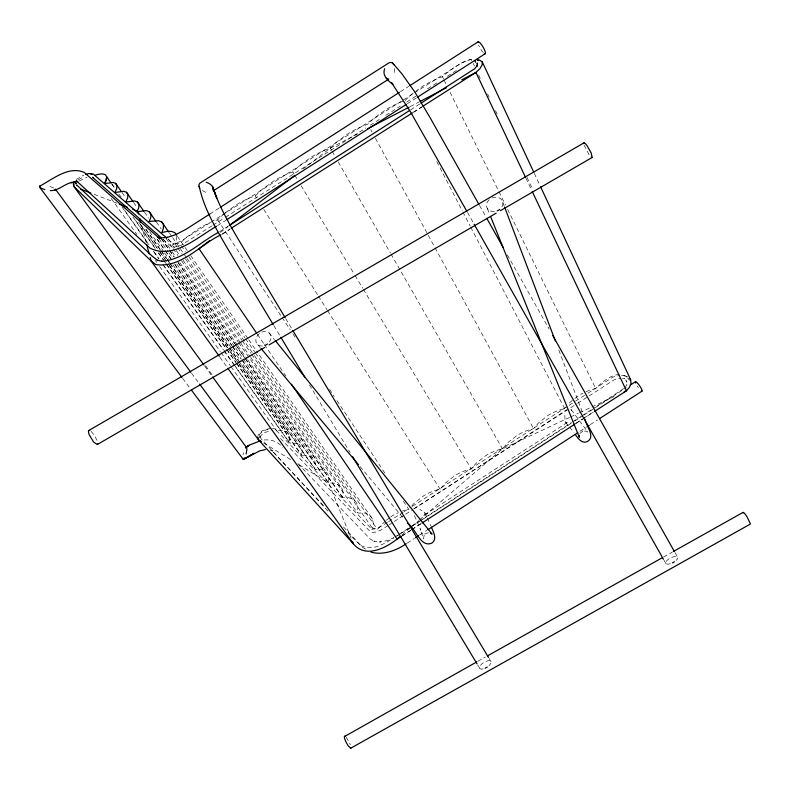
<?xml version="1.0" encoding="UTF-8"?>
<svg xmlns="http://www.w3.org/2000/svg" width="790" height="790" viewBox="0 0 790 790"><rect width="100%" height="100%" fill="white"/><g stroke="black" fill="none" stroke-linecap="round" stroke-linejoin="round"><path stroke-width="0.59" stroke-dasharray="3.95 2.96" d="M176.723 236.348L176.674 239.429L174.946 243.784L177.059 246.826M564.85 415.313L565.048 421.722L568.77 426.166M385.411 520.956L377.304 529.27L372.673 528.619L373.384 523.918L372.515 519.158L258.537 353.92M372.515 519.158C370.658 515.327 366.807 513.115 362.659 512.67C358.502 513.707 355.362 513.263 357.86 508.355C358.314 500.435 349.772 496.15 342.84 497.838L342.317 497.305C345.832 488.832 337.172 480.952 328.857 483.421L241.572 359.48M394.19 72.483L394.654 67.822M243.053 454.803L243.478 452.69M298.995 464.737L328.117 482.651L328.788 479.224L328.166 474.958C326.033 470.139 320.276 468.687 315.467 469.596L314.627 468.727L315.388 465.043L314.845 460.925L235.627 347.886M312.87 458.032L309.907 456.265L306.382 455.563L302.165 455.879L301.434 455.119L302.165 451.791L301.681 447.821L241.72 362.511M423.766 515.534L425.198 513.875L424.763 512.68L419.747 509.382M625.087 387.604L626.934 384.513L626.974 385.056L626.618 380.889L626.668 381.491L624.11 377.758M259.515 437.147L263.712 432.762L271.247 430.678M411.827 506.005L413.921 503.457L423.667 495.804A36.794 24.638 -33.3 0 1 440.099 489.198L445.116 483.292L454.803 475.669A36.745 24.609 -31.5 0 1 471.324 469.003L476.252 463.157L485.89 455.563A36.745 24.549 -29.7 0 1 502.489 448.848L569.501 417.466M579.959 433.453L582.99 430.935L582.21 431.093L586.131 431.103L587.849 432.091L570.173 408.341M419.51 519.938L502.489 448.848L507.348 443.052L516.937 435.497A36.784 24.47 -28 0 1 533.615 428.723L538.395 422.976L547.924 415.461A36.863 24.352 -26.3 0 1 564.692 408.628L566.114 406.988M585.923 391.771A36.992 24.223 -24.8 0 1 595.719 388.562C602.385 381.955 610.117 374.993 619.943 374.292M224.291 213.547L217.625 219.827A44.378 19.187 -33.5 0 0 213.567 221.249M405.142 100.468L411.225 94.563L422.848 86.13A44.477 18.841 -28 0 1 442.44 76.729C451.031 69.51 460.195 62.143 471.324 59.418L474.474 66.093M259.09 434.717L262.497 431.538L269.113 428.624M303.113 168.961L330.339 148.086L336.659 142.022L348.42 133.5A44.25 19.039 -29.8 0 1 367.775 124.257L373.976 118.273L385.668 109.79A44.339 18.95 -28.9 0 1 404.065 100.853M225.209 212.836L236.279 204.867A44.28 19.197 -32.6 0 1 255.269 195.871L261.816 189.659L273.725 181.038A44.22 19.167 -31.6 0 1 292.843 171.953L299.272 165.821L311.112 157.24A44.21 19.118 -30.7 0 1 330.339 148.086L357.712 133.865M401.784 535.116L418.572 520.738M569.393 402.94L572.977 399.859M78.22 179.982L83.938 176.328M220.44 232.339L228.221 226.375M574.942 398.387L578.873 395.454A36.992 24.223 -24.8 0 1 582.892 393.203M79.276 180.969L87.038 177.197M76.314 179.429L83.819 175.064M623.705 388.571L593.359 408.44M386.359 520.166L389.845 517.638M390.714 516.996L392.462 515.732A36.873 24.628 -35.1 0 1 398.456 512.631M424.842 514.863L568.247 421.85M413.733 508.957L567.003 409.625M394.862 537.062L397.963 535.057M398.999 534.386L418.641 521.657M419.678 520.985L571.644 422.512M572.681 421.84L580.946 416.478M581.983 415.807L592.322 409.111M401.537 536.321L410.84 530.288M411.876 529.616L421.188 523.582M575.327 423.687L582.566 418.996M583.603 418.325L593.942 411.62M407.215 543.125L414.454 538.444M419.628 535.097L426.867 530.406M579.909 431.34L586.121 427.321M590.249 424.645L597.487 419.964M396.906 536.084L400.007 534.08M401.034 533.408L411.373 526.732M412.4 526.061L421.702 520.047M422.729 519.376L573.56 421.781M574.597 421.11L582.862 415.757M583.889 415.096L594.218 408.41M595.255 407.739L626.253 387.683M402.288 535.778L410.553 530.426M411.59 529.764L420.882 523.75M575.841 423.529L593.399 412.163M387.505 522.348L377.995 528.233L371.813 529.251L372.268 529.567L277.201 431.33L274.189 429.306M388.542 521.686L403.009 512.364M404.036 511.693L411.274 507.032M412.301 506.37L574.508 401.824M575.545 401.162L586.911 393.835M587.938 393.173L612.734 377.185L619.103 375.566M388.038 525.528C382.883 528.787 377.334 533.349 370.787 532.144L279.492 437.403M389.075 524.856L393.223 522.18M394.259 521.519L404.618 514.833M405.655 514.162L412.913 509.491M413.95 508.819L576.67 403.937M577.707 403.265L588.066 396.59M589.103 395.918L613.978 379.881L620.663 378.183M209.844 214.021L219.176 208.037M400.5 91.64L408.786 86.317M217.576 225.624L225.871 220.301M407.354 103.717L416.685 97.723M222.484 234.156L229.752 229.525M413.585 112.269L421.89 106.976M211.947 225.841L181.71 244.851M212.984 225.18L224.439 217.892M225.486 217.23L366.047 127.901M370.214 125.255L381.669 117.977M385.836 115.33L400.412 106.067M406.653 102.098L416.024 96.143M427.479 88.855L438.934 81.577M447.268 76.284L457.677 69.668M219.6 231.658L227.895 226.355M410.583 109.859L419.925 103.905M221.941 234.156L230.275 228.853M413.486 112.21L421.811 106.907M209.992 222.82L180.09 241.631L172.615 243.863L174.057 244.426L167.608 238.817M211.039 222.158L402.169 100.705M403.206 100.044L413.595 93.447M414.632 92.785L462.417 62.42L470.88 59.26L474.306 58.983M477.802 661.329L485.317 657.102M663.62 556.98L672.221 552.151M410.257 106.571L419.016 102.019M570.617 416.942L578.428 413.279M579.554 412.755L590.713 407.522M591.838 406.998L616.407 395.494M178.54 246.233L180.653 245.315M177.641 246.48L172.151 247.339L162.325 238.738M270.822 428.21L262.399 430.56L257.935 435.468M428.437 532.707L424.753 534.02L425.445 533.477L424.191 534.998L423.559 538.81L420.191 528.905L420.774 530.248L413.269 512.878M224.083 350.819L288.982 442.272L289.693 443.002L296.941 443.348L299.805 445.027M174.946 243.784L179.764 243.518L186.638 237.188L198.784 228.547A44.378 19.187 -33.5 0 1 210.456 222.504M264.156 440C271.118 439.25 278.515 441.571 282.534 447.594M567.013 422.67L565.048 421.722M621.582 375.418L626.016 376.03L629.531 380.296M622.481 378.499L624.604 378.795L624.209 378.41M272.422 428.279L275.108 429.059L276.727 430.807A20.688 11.682 -36.1 0 1 287.501 432.604L289.298 435.29L289.713 439.141L288.982 442.272L289.298 435.29L228.221 348.825M627.556 376.761L621.088 374.707M50.037 186.519L54.293 188.198M205.854 192.355L201.253 189.975M94.287 194.409L116.92 203.178M270.15 450.024L272.896 451.12L271.681 450.438L323.92 506.113M365.76 549.198L362.669 547.431L342.455 525.873M263.633 442.993L292.754 460.906M297.85 463.562L370.164 538.987L374.944 541.733L373.788 541.101L380.592 541.96L379.595 542.019L387.712 540.508L393.835 537.694L386.587 542.424L378.193 546.285C373.038 547.865 364.95 548.546 359.578 544.715L360.043 545.041L347.975 532.717M91.107 431.389L94.247 435.152L96.844 439.99A7.999 2.182 59.2 0 1 97.545 442.114M327.939 511.061L261.164 438.855L259.959 436.218M257.787 344.637L260.167 347.472M360.072 466.544L402.89 517.578M569.511 427.054L573.856 432.535M269.025 332.857L274.436 339.542M182.638 378.351L190.755 389.203M191.565 373.216L198.892 383.111M205.548 365.721L212.796 375.675M204.679 366.007L211.947 375.971M346.168 737.258L349.447 742.768A6.646 1.353 63.3 0 1 350.286 744.792M219.956 357.258L227.135 367.291M111.153 198.389L136.848 234.452M155.403 260.493L156.825 262.497M159.679 266.507L220.341 351.659M221.062 352.666L230.334 365.691M231.055 366.688L276.727 430.807M124.82 210.654L149.083 244.851M154.08 251.892L159.076 258.932M163.362 264.966L223.313 349.457M224.034 350.464L233.307 363.538M234.018 364.546L289.693 443.002M122.085 207.108L149.192 245.295M153.467 251.329L158.464 258.36M162.74 264.393L223.373 349.812M135.692 220.538L155.62 248.702M158.464 252.721L163.441 259.762M164.152 260.769L166.285 263.781M166.996 264.788L226.049 348.262M226.76 349.269L236.003 362.343M236.714 363.351L302.165 455.879M132.947 216.974L155.699 249.127M158.533 253.146L165.643 263.198M166.354 264.206L226.078 348.607M226.789 349.615L236.032 362.669M236.743 363.676L301.434 455.119M145.913 229.09L160.805 250.223M161.516 251.23L166.483 258.271M167.194 259.278L169.317 262.3M170.028 263.297L228.912 346.82M229.623 347.827L315.467 469.596M145.913 229.465L160.084 249.571M160.795 250.578L166.473 258.616M167.174 259.624L169.307 262.635M170.008 263.643L228.853 347.087M229.564 348.094L238.067 360.151M238.778 361.158L314.627 468.727M111.894 183.952L114.738 187.981M140.334 224.222L157.398 248.386M160.242 252.405L168.774 264.492M169.485 265.499L238.442 363.143M239.153 364.151L287.501 432.614M111.755 183.922L114.59 187.941M118.856 193.975L120.989 196.987M138.744 222.128L158.622 250.282M159.333 251.289L165.021 259.327M169.277 265.361L227.51 347.817M157.003 238.787L164.774 249.857M165.485 250.864L171.144 258.923M174.679 263.949L231.964 345.497M232.675 346.504L241.157 358.581M241.868 359.588L328.857 483.421L351.027 538.079M157.151 239.331L164.241 249.433M164.952 250.44L170.63 258.518M174.886 264.571L231.638 345.349M232.349 346.356L240.861 358.472M121.996 192.424L125.541 197.461M149.626 231.677L163.797 251.803M164.498 252.81L168.754 258.853M173 264.887L231.796 348.42M232.507 349.427L241.009 361.504M161.654 238.975L168.724 249.087M169.435 250.094L174.393 257.175M177.928 262.231L244.456 357.278M245.167 358.295L342.84 497.838M161.209 238.59L168.991 249.699M169.702 250.716L173.948 256.78M178.194 262.843L234.788 343.69M235.499 344.697L244.693 357.84M245.404 358.848L342.317 497.305M133.579 202.378L137.114 207.434M159.086 238.758L168.3 251.892M169.011 252.899L172.556 257.955M176.802 264.018L234.916 346.879M166.186 238.57L173.01 248.485M173.237 248.692L177.947 255.575M181.473 260.631L238.165 341.823M238.629 342.603L357.426 512.888M144.481 212.115L148.718 218.178M163.56 239.41L171.331 250.539M172.042 251.546L175.578 256.602M179.814 262.665L237.059 344.559M237.76 345.566L246.954 358.709M247.655 359.726L326.102 471.946M156.311 221.842L161.239 228.922M168.29 239.044L176.032 250.173M176.239 250.489L179.557 255.229M183.073 260.285L240.279 342.475M240.832 343.255L250.124 356.626M250.697 357.426L342.317 489.059M169.465 233.08L172.269 237.138M172.595 237.583L179.992 248.277M180.317 248.722L186.628 257.826M187.013 258.409L253.965 354.996M254.41 355.658L357.08 503.773M177.76 247.843L181.986 253.926M185.502 258.992L241.789 340.085M242.5 341.092L250.944 353.258M251.645 354.276L372.673 528.619M177.434 236.328L184.425 246.47M185.127 247.477L187.22 250.519M190.716 255.595L248.05 338.713M248.751 339.73L257.846 352.903M181.167 245.542L185.374 251.625M188.869 256.691L244.91 337.755M245.611 338.772L254.716 351.945M255.417 352.952L377.304 529.27M257.422 334.328L263.682 343.492M264.374 344.509L285.921 376.099M217.625 219.827L281.359 316.356M282.04 317.382L290.177 329.707M292.883 333.815L295.598 337.923M329.499 389.263L334.249 396.452M336.955 400.56L385.777 474.504M403.404 501.196L408.825 509.412A36.873 24.628 -35.1 0 0 402.466 511.071M255.269 195.871L256.582 197.954M263.821 209.439L317.758 295.035M318.41 296.082L326.961 309.65M327.623 310.697L440.099 489.198M292.843 171.953L294.107 174.067M294.749 175.123L297.287 179.35M301.099 185.699L354.453 274.495M355.085 275.552L362.709 288.241M363.341 289.298L471.324 469.003M273.893 325.697L280.243 336.264M309.443 384.878L350.079 452.512M477.693 664.933L479.589 668.103M285.822 318.765L292.162 329.341M489.138 658.495L491.044 661.674M330.339 148.086L331.563 150.228M332.185 151.295L334.634 155.581M338.308 161.999L390.379 252.978M390.991 254.044L502.489 448.848M467.483 212.421L473.556 223.165M664.064 560.347L665.881 563.566M479.52 205.43L486.176 217.26M507.368 254.894L549.149 329.084M675.085 552.743L677.504 557.049M370.727 129.678L371.912 131.841M375.447 138.339L434.47 246.687M435.053 247.774L533.615 428.723M436.831 161.664L462.288 210.841M462.851 211.927L470.208 226.138M470.771 227.234L564.692 408.628M442.44 76.729L443.526 78.941M444.069 80.047L446.241 84.471M450.043 92.213L498.421 190.627M498.964 191.733L505.491 205.005M507.664 209.429L595.719 388.562M478.681 75.001L480.251 78.338M487.608 93.911L489.178 97.249M495.488 110.6L497.058 113.938M526.989 177.355L532.766 189.6M525.942 178.185L531.729 190.43M424.763 512.68L426.778 516.996M427.281 518.072L430.876 525.893M534.326 173.375L540.054 185.64M487.4 208.58L489.701 214.288M502.815 202.388L504.129 205.844M558.826 350.089L582.902 413.555M584.057 145.083L588.935 154.445A8.167 1.511 60.5 0 0 590.327 156.213M571.012 409.26L571.496 410.919M141.677 225.713L146.397 243.35M626.411 376.415L626.51 377.067M492.14 197.925A8.433 6.932 -22.9 0 1 501.156 199.218A8.433 6.932 -22.9 0 1 501.65 207.296M494.362 211.523A8.433 6.932 -22.9 0 1 486.61 206.743A8.433 6.932 -22.9 0 1 491.252 198.33M261.806 332.136A8.176 6.596 -38.9 0 1 269.844 333.696A8.176 6.596 -38.9 0 1 269.429 341.912M262.379 346A8.176 6.596 -38.9 0 1 256 341.724A8.176 6.596 -38.9 0 1 259.377 333.548M483.223 668.903A6.596 2.834 -31.9 0 1 480.36 665.585A6.596 2.834 -31.9 0 1 489.129 660.667A6.596 2.834 -31.9 0 1 488.971 665.674M670.315 563.714A6.685 2.627 -27.1 0 1 666.118 561.502A6.685 2.627 -27.1 0 1 675.015 556.515A6.685 2.627 -27.1 0 1 676.151 560.436M638.34 387.683A5.737 1.067 55.7 0 1 637.234 386.043M483.292 52.575A6.942 1.55 59.1 0 1 478.582 45.089M258.883 435.813A1.284 1.047 -25.1 0 1 259.505 437.759"/><path stroke-width="1.19" d="M743.104 512.927L743.558 512.453A6.755 0.928 57.8 0 1 746.836 516.472L750.48 523.987L350.671 748.239L348.015 745.622L345.803 741.573A6.646 1.353 63.3 0 1 344.331 736.636L476.726 661.931M273.261 324.641L227.55 248.544C215.927 228.359 203.237 207.74 198.922 184.613L199.831 183.181L389.164 62.736L391.001 62.41L392.65 63.072L402.041 74.013L414.809 92.005L429.869 117.266L478.908 204.353M213.172 190.074C213.814 186.025 209.627 183.27 206.22 182.273M477.13 59.902L479.332 60.01L482.275 61.887L482.127 64.889L479.885 68.71L475.945 72.443L422.857 106.245M384.661 68.74C381.906 75.603 388.038 80.679 392.877 84.402L391.534 82.693L410.05 111.094L466.88 211.345M246.164 454.003L246.806 449.925A3.634 1.027 -81.5 0 0 246.046 447.239L249.146 445.353L245.433 447.752L246.046 447.239M583.741 143.583L583.938 142.872A8.176 1.511 60.5 0 1 587.158 145.854L591.285 153.191L592.154 157.467L500.445 210.673M121.285 191.417L115.617 183.369L113 182.441L105.544 183.497L104.971 182.994L106.778 176.881L105.495 174.896A24.184 8.572 -34.2 0 0 94.731 175.341L93.437 174.136L90.83 173.968M350.671 748.239L350.938 747.705M104.971 182.994L106.393 180.13L106.778 176.881L111.044 182.915M244.89 457.766L243.597 459.454A3.624 1.027 -81.6 0 1 242.866 458.279M399.928 536.716C388.038 547.065 366.066 559.429 353.337 543.777L258.439 439.793L212.668 376.968M209.745 240.535L199.041 248.741L256.73 333.301M229.189 225.624L294.354 175.666M245.433 447.752L249.383 445.066L260.009 440.958M406.178 543.796C396.037 550.699 383.357 555.4 371.053 552.18M415.491 537.773L418.591 535.758M427.894 529.735L577.846 432.683M587.148 426.659L589.221 425.316M599.561 418.621L641.954 391.178M630.381 385.007L635.545 381.669M401.261 536.44L397.123 539.116L291.48 384.246M421.919 523.079L574.804 424.191M594.436 411.501L626.45 390.783L629.521 387.219L630.973 383.17L630.627 379.635L540.577 186.756M209.844 214.021L186.015 229.317L175.805 234.61L166.147 237.77L167.569 237.375L160.084 237.978M220.213 207.375L399.464 92.312M409.822 85.656L478.217 41.761M216.539 226.296C197.53 237.02 173.464 259.999 149.932 248.08L76.176 180.663L77.785 181.73M226.908 219.63L406.317 104.389M417.722 97.061L485.129 53.76M213.27 190.834L388.7 79.158M218.554 232.319C199.959 242.194 183.556 259.801 161.486 261.332L162.236 261.381L157.092 260.117M229.979 225.031L409.546 110.521M420.961 103.243L474.701 68.71L477.377 65.432L477.032 66.143L477.249 63.052L477.377 63.911M220.904 234.818C200.206 244.544 180.93 268.531 155.758 264.531L151.117 260.996L73.914 186.519L73.697 184.564M231.312 228.192L412.439 112.871M39.5 186.302C52.565 179.409 68.483 165.653 84.115 172.368L159.244 238.195L157.427 237.01L160.844 238.017M243.597 459.454L253.995 453.302L244.209 458.951L259.683 450.893L265.42 449.569M264.759 347.383L97.328 444.513L93.566 442.015L89.319 434.944A7.999 2.192 59.2 0 1 88.885 430.451L583.938 142.872M269.025 344.914L496.179 213.142M487.469 655.898L662.553 557.582M673.287 551.548L743.114 512.345M367.567 128.75L409.161 107.134M420.112 101.446L446.39 87.799M461.716 79.839L475.945 72.443L525.409 177.069M50.323 190.597C58.43 191.012 64.474 183.655 72.315 182.362L70.952 182.628L76.156 181.779M624.219 391.83L626.45 390.783L532.253 191.545M85.755 174.442L88.648 173.504L92.025 174.017M132.76 209.311L137.904 211.602L146.308 210.594L149.27 211.72L155.828 221.17M88.885 430.451L89.803 430.501M44.823 189.63L40.537 187.931A4.414 1.6 12.1 0 1 40.418 185.759M344.608 736.122L345.25 736.339M132.868 201.371L126.489 192.276L123.763 191.279L115.775 192.375L115.172 191.852L116.644 188.82L116.989 185.443L115.617 183.369M143.77 211.108L137.411 202.003L134.577 200.946L126.756 201.914L126.064 201.312L127.644 197.944L127.941 194.439L126.489 192.276M386.231 78.22L387.89 78.852M80.708 189.146L90.89 193.096M119.181 204.047L127.101 207.118M176.733 235.321L174.876 232.704L171.647 231.431L167.569 231.332L161.95 232.497L163.352 228.369L163.481 224.429L161.743 221.941L158.652 220.746L149.182 221.407L150.712 217.882L150.9 214.09L149.27 211.72M430.382 533.072L432.1 534.099L275.206 340.5M261.559 441.709L258.439 439.793L257.718 437.384M93.092 177.74L92.509 177.276L161.407 237.928M157.753 260.631L151.67 255.693L76.709 184.969L76.966 185.67M94.889 175.479L166.69 238.017M629.087 378.203L630.627 379.635M475.679 62.341L474.978 60.84M477.348 58.954L478.049 60.445M260.957 348.41L358.492 464.658M407.65 523.247C415.461 527.651 420.379 548.369 432.012 543.016C437.502 538.938 433.256 531.848 431.34 527.019M392.65 63.072L393.904 64.642M39.54 187.052L181.907 377.373M191.496 390.191L243.132 459.217M190.834 372.218L55.3 189.077A4.394 1.6 12.2 0 1 54.461 190.38M199.623 384.098L246.51 447.456M73.914 186.519L203.948 365.01M575.229 434.451C577.954 438.371 581.618 443.782 587.118 441.709C595.996 436.949 586.032 425.652 585.084 419.322M219.245 356.26L151.117 260.996L150.179 257.461M227.846 368.288L353.337 543.777L352.419 541.496M138.704 213.083L137.282 211.068L138.704 207.918L138.951 204.274L137.411 202.003M161.743 221.941L168.764 232.072M280.875 337.32L304.999 377.482M352.616 456.738L477.051 663.876M285.19 317.708L239.587 241.503C229.179 223.876 218.948 205.953 212.451 186.45L216.766 198.132L213.241 188.326M292.794 330.408L488.506 657.438M474.158 224.232L663.452 559.271M486.778 218.336L503.131 247.369M552.773 335.543L674.472 551.667M482.275 61.887L533.803 172.26M198.873 186.361L199.682 188.227M490.63 216.578L579.307 437.305L579.287 435.32M504.563 207L555.331 340.855M137.904 211.602L138.536 213.952M139.791 218.662L140.739 222.188M146.713 244.525L149.231 253.936M97.713 443.684A7.999 2.182 59.2 0 1 97.328 444.513M592.154 157.467A8.167 1.511 60.5 0 1 591.443 157.269M477.881 42.255A6.942 1.55 59.1 0 1 483.273 47.4A6.942 1.55 59.1 0 1 484.379 53.513M499.734 209.37A8.433 6.932 -22.9 0 1 497.196 210.841M267.474 343.966A8.176 6.596 -38.9 0 1 265.025 345.388M487.203 667.056A6.596 2.834 -31.9 0 1 485.208 668.182M674.462 561.749A6.685 2.627 -27.1 0 1 672.428 562.885M635.674 383.081A5.737 1.067 55.7 0 1 636.928 382.488A5.737 1.067 55.7 0 1 641.213 388.413A5.737 1.067 55.7 0 1 641.421 391.04M74.112 184.978A1.521 1.402 -3.3 0 1 73.322 183.329A1.521 1.402 -3.3 0 1 74.941 182.302A1.521 1.402 -3.3 0 1 76.294 183.596M73.737 183.28A1.531 0.642 44.1 0 1 73.539 182.154A1.531 0.642 44.1 0 1 74.872 182.678M75.406 183.26A1.531 0.642 44.1 0 1 75.712 183.843M257.797 437.581A1.284 1.047 -25.1 0 1 257.639 437.068"/></g></svg>
